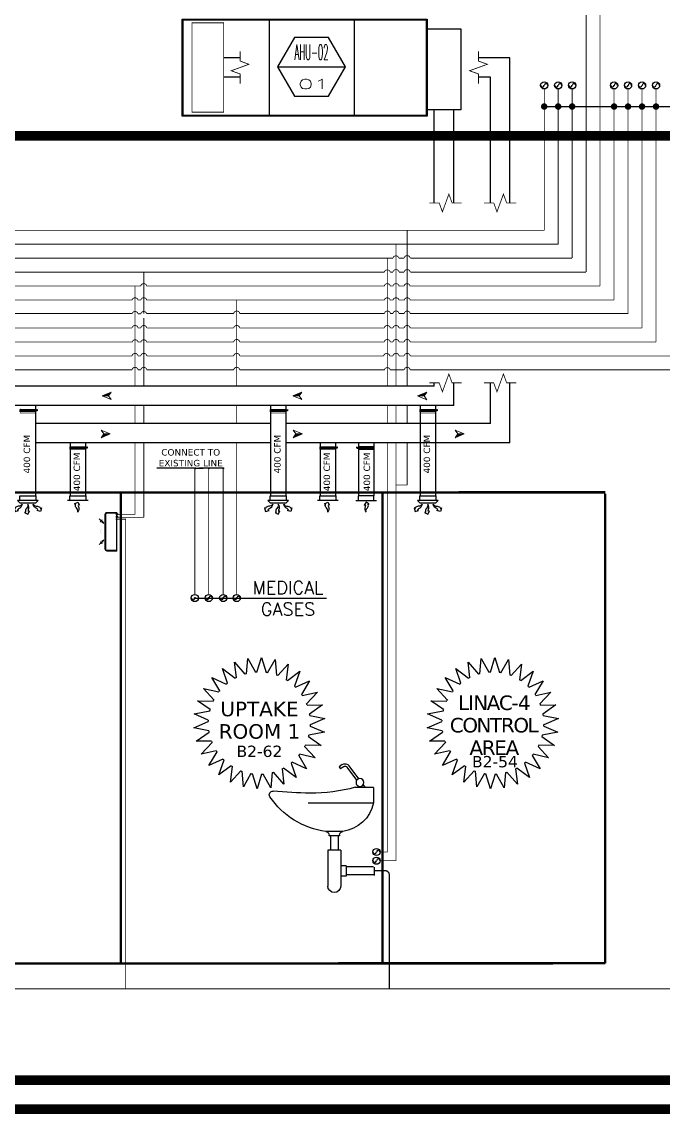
# Model space of a CAD drawing. Header units: inches. Extents: x -24112 to -17439, y -10663 to -8397.
# Drawn here: x -23311 to -22517, y -10663 to -9311 of the extents above; entities that cross this region are included whole.
import ezdxf
from ezdxf.enums import TextEntityAlignment as Align
from ezdxf.lldxf.tags import DXFTag

# ---------------------------------------------------------------- set-up
doc = ezdxf.new("R2010")
doc.units = ezdxf.units.IN
doc.header["$LTSCALE"] = 300
doc.header["$MEASUREMENT"] = 0
doc.linetypes.add('CENTER2', pattern=[1.125, 0.75, -0.125, 0.125, -0.125])
doc.linetypes.add('CONTINUÏUS', pattern=[0])
doc.layers.get('0').update_dxf_attribs({"linetype": 'CONTINUOUS'})
doc.layers.get('Defpoints').update_dxf_attribs({"color": 2, "linetype": 'CONTINUOUS'})
for name, color, linetype in [('A-TEXT', 252, 'CONTINUOUS'), ('AC-DIFFUSER', 2, 'CONTINUÏUS'), ('AC-EA-DUCT', 8, 'CONTINUOUS'), ('AC-FA-DUCT', 8, 'CONTINUOUS'), ('ch.w.ret.', 1, 'CONTINUOUS'), ('CI-PIPE', 153, 'CONTINUOUS'), ('DUCT TEXT', 3, 'CONTINUOUS'), ('E-FIX', 4, 'CONTINUOUS'), ('EAD', 30, 'CONTINUOUS'), ('FIXTURE', 1, 'CONTINUOUS'), ('M-AC-Grille', 3, 'CONTINUOUS'), ('M-HVAC-DUCT', 160, 'CONTINUOUS'), ('M-TEXT', 3, 'CONTINUOUS'), ('NUMBERING', 5, 'CONTINUOUS'), ('P-N2O', 56, 'NO2_PIPE'), ('P-OX NEW', 180, 'OXYGEN_GAS'), ('P-VAC NEW', 211, 'VACCUM_GAS'), ('REF.PIPE', 5, 'CONTINUOUS'), ('SA-DIM', 3, 'CONTINUOUS'), ('SA-LEADER', 30, 'CONTINUOUS'), ('SA-MA', 60, 'CONTINUOUS'), ('Smc_Units', 1, 'CONTINUOUS'), ('unit', 1, 'CONTINUOUS'), ('VCD', 1, 'CONTINUOUS'), ('YH-CHWR', 4, 'CONTINUÏUS'), ('YH-CHWS', 6, 'CONTINUOUS')]:
    doc.layers.add(name, color=color, linetype=linetype)
for name, color, linetype, lineweight in [('PIPE HANGER', 1, 'CONTINUOUS', 5), ('Room Text', 7, 'CONTINUOUS', 5), ('S-A-DUCT', 3, 'CONTINUOUS', 15)]:
    doc.layers.add(name, color=color, linetype=linetype, lineweight=lineweight)
doc.styles.add('2nd Floor ELEC$0$SMC_DIMMING', font='simplex.shx', dxfattribs={"width": 0.8})
doc.styles.add('ROMANS', font='romans')
doc.styles.add('Smc-1', font='simplex.shx', dxfattribs={"width": 0.8})
doc.styles.add('Verdana', font='verdana.ttf')
tags = doc.linetypes.add('CHLLID_WATER_RETURN', pattern='A,30.7,-5.08,["CHWR",Standard,S=2.54,R=0,X=-2.54,Y=-1.27],-10.46', length=46.24).pattern_tags.tags
tags[6] = DXFTag(74, 10)
tags = doc.linetypes.add('CHLLID_WATER_SUPPLY', pattern='A,30.7,-5.08,["CHWS",Standard,S=2.54,R=0,X=-2.54,Y=-1.27],-10.46', length=46.24).pattern_tags.tags
tags[6] = DXFTag(74, 10)
tags = doc.linetypes.add('CONDENSATE_DRAIN', pattern='A,0.5,-0.2,["CD",Standard,S=0.1,R=0,X=-0.1,Y=-0.05],-0.2', length=0.9).pattern_tags.tags
tags[6] = DXFTag(74, 10)
tags = doc.linetypes.add('COOL_WATER', pattern='A,0.5,-0.2,["CW",Standard,S=0.1,R=0,X=-0.1,Y=-0.05],-0.2', length=0.9).pattern_tags.tags
tags[6] = DXFTag(74, 10)
tags = doc.linetypes.add('DRAINE', pattern='A,0.5,-0.2,["D",Standard,S=0.1,R=0,X=-0.1,Y=-0.05],-0.2', length=0.9).pattern_tags.tags
tags[6] = DXFTag(74, 10)
tags = doc.linetypes.add('HOT_WATER_RETURN', pattern='A,0.5,-0.2,["HWR",Standard,S=0.1,R=0,X=-0.1,Y=-0.05],-0.2', length=0.9).pattern_tags.tags
tags[6] = DXFTag(74, 10)
tags = doc.linetypes.add('HOT_WATER_SUPPLY', pattern='A,0.5,-0.2,["HW",Standard,S=0.1,R=0,X=-0.1,Y=-0.05],-0.2', length=0.9).pattern_tags.tags
tags[6] = DXFTag(74, 10)
tags = doc.linetypes.add('MA_LINE', pattern='A,0.5,-0.2,["MA",Standard,S=0.1,R=0,X=-0.1,Y=-0.05],-0.25', length=0.95).pattern_tags.tags
tags[6] = DXFTag(74, 10)
doc.linetypes.add('NO2_PIPE', pattern='A,0.5,-0.2,["N2O",Standard,S=0.1,R=0,X=-0.1,Y=-0.05],-0.25', length=0.95)
doc.linetypes.add('OXYGEN_GAS', pattern='A,0.5,-0.2,["OX",Standard,S=0.1,R=0,X=-0.1,Y=-0.05],-0.2', length=0.9)
tags = doc.linetypes.add('REFRIGERANT_RETURN', pattern='A,0.5,-0.2,["RR",Standard,S=0.1,R=0,X=-0.1,Y=-0.05],-0.2', length=0.9).pattern_tags.tags
tags[6] = DXFTag(74, 10)
tags = doc.linetypes.add('REFRIGERANT_SUPPLY', pattern='A,0.5,-0.2,["RS",Standard,S=0.1,R=0,X=-0.1,Y=-0.05],-0.2', length=0.9).pattern_tags.tags
tags[6] = DXFTag(74, 10)
doc.linetypes.add('VACCUM_GAS', pattern='A,0.5,-0.2,["VAC",Standard,S=0.1,R=0,X=-0.1,Y=-0.05],-0.25', length=0.95)
doc.dimstyles.new('2nd Floor ELEC$0$SMC_DOT_1-8', dxfattribs={"dimscale": 4, "dimtxt": 2, "dimasz": 0.66, "dimexe": 1.8, "dimexo": 0.625, "dimgap": 0.9, "dimtad": 0, "dimtih": 1, "dimtoh": 1, "dimdec": 0, "dimzin": 0, "dimdsep": 46, "dimlunit": 3, "dimtxsty": '2nd Floor ELEC$0$SMC_DIMMING', "dimcen": 0.09, "dimclrd": 34, "dimclre": 34, "dimclrt": 123, "dimadec": 0, "dimazin": 0, "dimtfac": 1, "dimtdec": 0, "dimtofl": 0, "dimtmove": 0, "dimatfit": 3, "dimldrblk": '2nd Floor ELEC$0$SMC_DOT', "dimfxl": 1, "dimtolj": 1, "dimtzin": 0, "dimarcsym": 0})

# ---------------------------------------------------------------- blocks, each defined once
blk = doc.blocks.new('*U25')
at = {"linetype": 'Continuous'}
for points in [[(-18.75, -3.75), (-18.75, 3.75), (-45, 3.75), (-45, 37.5), (-52.5, 37.5), (-52.5, -3.75), (-18.75, -3.75)], [(482.6, 37.5), (0, 37.5), (0, -37.5), (482.6, -37.5)]]:
    blk.add_lwpolyline(points, close=True, dxfattribs=at)
at = {"linetype": 'Continuous', "const_width": 3.75}
blk.add_lwpolyline([(482.6, -75), (482.6, -75), (-18.75, -75), (0, -75), (0, 75), (-18.75, 75), (0, 75), (482.6, 75), (501.35, 75), (482.6, 75), (482.6, -75), (501.35, -75), (482.6, -75)], dxfattribs=at)
blk.add_lwpolyline([(0, -18.75), (0, 18.75), (-18.75, 18.75), (-18.75, -18.75)], close=True, dxfattribs=at)
at = {"linetype": 'Continuous'}
blk.add_lwpolyline([(482.6, 0), (0, 0)], dxfattribs=at)
blk = doc.blocks.new('sa')
at = {"color": 2, "ltscale": 10}
blk.add_lwpolyline([(402, 102), (439, 65), (439, 242), (262, 242), (299, 205, -0.193494), (225, 164, 0.295869), (0, 0, -0.253438), (222, 45, 0.276696), (384, 83)], format="xyb", close=True, dxfattribs=at)
blk = doc.blocks.new('SAG20')
at = {"layer": 'M-AC-Grille'}
for p, q in [((-325, -75), (325, -75)), ((-325, -75), (-250, -149)), ((250, -149), (-250, -149)), ((325, -75), (250, -149))]:
    blk.add_line(p, q, dxfattribs=at)
blk.add_lwpolyline([(250, -75), (250, 75), (-250, 75), (-250, -75)], dxfattribs=at)
for p, xscale, yscale, zscale, rotation in [((-172, -189), 0.6375000000000284, 0.6375000000000284, 0.6375000000000284, 196.1471408997782), ((0, -189), -0.6375000000000283, 0.6375, 0.6375, 118.8528591002218), ((172, -189), -0.6375000000000284, 0.6375000000000001, 0.6375, 163.8528591002218)]:
    blk.add_blockref('sa', p, dxfattribs=dict(at, xscale=xscale, yscale=yscale, zscale=zscale, rotation=rotation))
blk = doc.blocks.new('RAG48')
at = {"layer": 'M-AC-Grille'}
blk.add_line((-325, -75), (325, -75), dxfattribs=at)
blk.add_lwpolyline([(250, -75), (250, 75), (-250, 75), (-250, -75)], dxfattribs=at)
at = {"layer": 'M-AC-Grille', "xscale": 0.6375000000000415, "yscale": 0.6375000000000415, "zscale": 0.6375000000000415, "rotation": 61.14714089977676}
blk.add_blockref('sa', (0, -443), dxfattribs=at)
blk = doc.blocks.new('AROW')
h = blk.add_hatch()
h.set_pattern_fill('ANSI31,_O', color=8, scale=33.381621)
h.set_pattern_definition([(45, (-361.5264, -565.2318), (-2.950546, 2.950546), [])])
h.paths.add_polyline_path([(34, 0), (-34, 0), (-61, 40)])
for p, q in [((-34, 0), (-61, 40)), ((34, 0), (-61, 40)), ((-61, -40), (-34, 0)), ((-61, -40), (34, 0)), ((-34, 0), (34, 0))]:
    blk.add_line(p, q)
blk = doc.blocks.new('AHU')
at = {"layer": 'unit', "ltscale": 0.05}
for p, q in [((-61.3, 60.2), (-61.3, -60.2)), ((44, 60.2), (44, -60.2))]:
    blk.add_line(p, q, dxfattribs=at)
for points in [[(-151.5, -60.2), (151.5, -60.2), (151.5, 60.2), (-151.5, 60.2)], [(-151.5, -60.2), (151.5, -60.2), (151.5, 60.2), (-151.5, 60.2)], [(-150.4, -59.1), (150.4, -59.1), (150.4, 59.1), (-150.4, 59.1)]]:
    blk.add_lwpolyline(points, close=True, dxfattribs=at)
blk = doc.blocks.new('EQ_TAG')
at = {"color": 34}
blk.add_line((31.1, 0), (-31.1, 0), dxfattribs=at)
blk.add_lwpolyline([(31.1, 0), (15.5, 26.9), (-15.5, 26.9), (-31.1, 0), (-15.5, -26.9), (15.5, -26.9)], close=True, dxfattribs=at)
blk = doc.blocks.new('2nd Floor ELEC$0$SMC_DOT')
at = {"color": 0, "linetype": 'ByBlock', "lineweight": -2}
blk.add_line((-0.5, 0), (-1, 0), dxfattribs=at)
at = {"color": 0, "linetype": 'ByBlock', "const_width": 0.5}
blk.add_lwpolyline([(-0.25, 0, 1), (0.25, 0, 1)], format="xyb", close=True, dxfattribs=at)
blk = doc.blocks.new('WBP-SV')
at = {"layer": 'FIXTURE', "lineweight": -3}
for p, q in [((2.78, 33.66), (4.63, 36.14)), ((3.2, 33.38), (5.03, 35.84)), ((5.71, 35.95), (6.3, 35.54)), ((6, 36.36), (6.59, 35.95)), ((6.59, 35.95), (6.3, 35.54)), ((0, 32), (3.5, 32)), ((0, 32), (0, 29)), ((1.55, 32), (1.95, 32.54)), ((2.17, 32), (2.34, 32.23)), ((0, 29), (12.48, 29)), ((5.89, 23.55), (9.11, 23.57)), ((6.5, 22.86), (6.5, 22.73)), ((6.5, 22.73), (8.5, 22.73)), ((6.75, 22.73), (6.75, 20)), ((8.25, 22.73), (8.25, 20)), ((8.5, 22.73), (8.5, 22.87)), ((6.25, 20), (6.25, 13.1)), ((6.25, 20), (8.75, 20)), ((8.75, 20), (8.75, 13.1)), ((0, 16.75), (5.25, 16.75)), ((5.25, 17), (5.25, 15)), ((5.25, 17), (6.25, 17)), ((0, 15.25), (5.25, 15.25)), ((5.25, 15), (6.25, 15))]:
    blk.add_line(p, q, dxfattribs=at)
blk.add_circle((2.59, 32.93), 0.75, dxfattribs=at)
for centre, radius, start, end in [((5.43, 35.54), 1, 55.2012, 143.367), ((5.43, 35.54), 0.5, 55.2012, 143.367), ((12, 63.24), 32.37, 254.7703, 270.1893), ((7.16, 38.69), 15.25, 277.3423, 326.1557), ((8.6, 149.68), 118.87, 271.6928, 275.1072), ((19.24, 30.59), 0.7, 326.1557, 95.1072), ((6.79, 30.44), 6.94, 191.9471, 262.5341), ((5.8, 22.86), 0.7, 0, 82.5341), ((9.2, 22.87), 0.7, 97.3423, 180), ((7.5, 13.1), 1.25, 180, 0)]:
    blk.add_arc(centre, radius, start, end, dxfattribs=at)
blk = doc.blocks.new('AIRFLOW')
at = {"color": 1, "const_width": 0.1}
blk.add_lwpolyline([(2.5, 2.5), (0, 2.5), (0, -2.5), (2.5, -2.5), (2.5, -3.75), (5, 0), (2.5, 3.75)], close=True, dxfattribs=at)
blk = doc.blocks.new('A$C527C2674')
h = blk.add_hatch(color=100)
edge = h.paths.add_edge_path()
edge.add_arc((-20.7, 4.2), 7.48, 52.227, 75.9678)
edge.add_line((-18.9, 11.5), (-17.5, 12.9))
edge.add_arc((-10.2, 14.7), 7.48, 194.0322, 217.773)
h = blk.add_hatch(color=100)
edge = h.paths.add_edge_path()
edge.add_arc((-20.7, -4.2), 7.48, 284.0322, 307.773)
edge.add_arc((-10.2, -14.7), 7.48, 142.227, 165.9678)
edge.add_line((-17.5, -12.9), (-18.9, -11.5))
at = {"color": 100, "linetype": 'Continuous', "lineweight": 15}
for p, q in [((-17.5, 12.9), (-18.9, 11.5)), ((-17.5, -12.9), (-18.9, -11.5))]:
    blk.add_line(p, q, dxfattribs=at)
at = {"color": 1, "linetype": 'Continuous', "lineweight": 15}
for points in [[(-18.2, 12.2), (-18.9, 12.9, 0.209972), (-20.6, 12.3, -0.048271), (-19.5, 13.5, 0.048271), (-18.3, 14.6, -0.209972), (-20, 14), (-21.8, 15.8)], [(-18.2, -12.2), (-18.9, -12.9, -0.209972), (-20.6, -12.3, 0.048271), (-19.5, -13.5, -0.048271), (-18.3, -14.6, 0.209972), (-20, -14), (-21.8, -15.8)]]:
    blk.add_lwpolyline(points, format="xyb", dxfattribs=at)
at = {"color": 100, "linetype": 'Continuous', "lineweight": 15}
for points in [[(-18.9, 11.5, -0.103961), (-16.1, 10.1, -0.103961), (-17.5, 12.9, -0.103961)], [(-18.9, -11.5, 0.103961), (-16.1, -10.1, 0.103961), (-17.5, -12.9, 0.103961)]]:
    blk.add_lwpolyline(points, format="xyb", dxfattribs=at)
at = {"layer": 'AC-FA-DUCT', "color": 1}
for p, q in [((-14.4, 21.6), (-14.4, -21.6)), ((0, 24), (-12.1, 24)), ((0, 24), (0, -24)), ((-12.1, -24), (-6.1, -24)), ((-6.1, -24), (0, -24))]:
    blk.add_line(p, q, dxfattribs=at)
at = {"layer": 'AC-FA-DUCT', "color": 7}
blk.add_lwpolyline([(-13.7, 21.6), (-13.7, -21.6, 0.414214), (-12.1, -23.3), (-0.7, -23.3), (-0.7, 23.3), (-12.1, 23.3, 0.414214)], format="xyb", close=True, dxfattribs=at)
at = {"layer": 'AC-FA-DUCT', "color": 2}
for points in [[(-0.7, -15.2), (-0.7, -15.8), (0.2, -15.8), (0.2, -15.2)], [(-0.7, -17.5), (-0.7, -19.2), (0.5, -19.2), (0.5, -17.5)], [(-0.7, -20.8), (-0.7, -22.5), (0.5, -22.5), (0.5, -20.8)]]:
    blk.add_lwpolyline(points, close=True, dxfattribs=at)
at = {"layer": 'AC-FA-DUCT', "color": 1}
for centre, start, end in [((-12.1, 21.6), 90, 180), ((-12.1, -21.6), 180, 270)]:
    blk.add_arc(centre, 2.36, start, end, dxfattribs=at)
at = {"layer": 'AC-EA-DUCT', "color": 1, "xscale": 0.8388157894736888, "yscale": 0.8388157894736888, "zscale": 0.8388157894736888, "rotation": 180}
blk.add_blockref('AIRFLOW', (-16.8, 0), dxfattribs=at)
blk = doc.blocks.new('*U45')
at = {"lineweight": -3}
for p, q in [((-5.7, -8.8), (0, 9.4)), ((0, 9.4), (5.7, -9.4))]:
    blk.add_line(p, q, dxfattribs=at)
blk = doc.blocks.new('*U46')
at = {"layer": 'AC-DIFFUSER', "color": 0, "linetype": 'ByBlock', "lineweight": -2, "transparency": 16777216}
for p, rotation in [((-104754.6, -46180.6), 24.00000000000002), ((-104740.1, -46176.5), 11.99999999999999), ((-104710.2, -46177.7), 348.0000000000001), ((-104696.1, -46182.9), 336.0000000000001), ((-104779.5, -46197.2), 48.00000000000002), ((-104767.9, -46187.6), 36.00000000000003), ((-104683.3, -46190.9), 324.0000000000001), ((-104788.8, -46209.1), 60.00000000000001), ((-104672.6, -46201.4), 312.0000000000001), ((-104795.4, -46222.6), 72.00000000000003), ((-104664.2, -46213.9), 300.0000000000001), ((-104658.6, -46227.9), 288.0000000000001), ((-104799.1, -46237.1), 84.00000000000003), ((-104656, -46242.7), 276.0000000000001), ((-104799.7, -46252.2), 96), ((-104656.6, -46257.7), 264), ((-104797.2, -46267), 108), ((-104660.3, -46272.3), 252.0000000000001), ((-104791.6, -46281), 120), ((-104783.2, -46293.5), 132), ((-104667, -46285.8), 240), ((-104772.4, -46304), 144.0000000000001), ((-104687.9, -46307.3), 216), ((-104676.3, -46297.7), 228), ((-104759.7, -46312), 156.0000000000001), ((-104745.6, -46317.2), 168.0000000000001), ((-104730.7, -46319.4), 180), ((-104715.7, -46318.4), 192), ((-104701.2, -46314.3), 204)]:
    blk.add_blockref('*U45', p, dxfattribs=dict(at, rotation=rotation))
blk.add_blockref('*U45', (-104725.1, -46175.5), dxfattribs=at)
blk = doc.blocks.new('*U47')
at = {"lineweight": -3}
blk.add_arc((3.8, -63), 63.2, 92.6468, 94.2583, dxfattribs=at)
blk = doc.blocks.new('*U48')
at = {"layer": 'AC-DIFFUSER', "color": 0, "linetype": 'ByBlock', "lineweight": -2, "transparency": 16777216}
blk.add_blockref('*U47', (-104485.4, -46200.5), dxfattribs=at)
for p, rotation in [((-104472.2, -46201.1), 348.0000000000001), ((-104521.7, -46214.8), 36.00000000000004), ((-104510.7, -46207.5), 24.00000000000002), ((-104498.4, -46202.7), 12.00000000000005), ((-104459.5, -46204.4), 336.0000000000001), ((-104447.6, -46210.3), 324.0000000000001), ((-104531, -46224.2), 48.00000000000004), ((-104437.3, -46218.5), 312), ((-104428.9, -46228.7), 300.0000000000001), ((-104538.1, -46235.3), 60.00000000000001), ((-104422.8, -46240.4), 288.0000000000001), ((-104542.7, -46247.7), 72.00000000000003), ((-104419.3, -46253.2), 276.0000000000001), ((-104544.7, -46260.7), 84.00000000000004), ((-104418.5, -46266.3), 264), ((-104543.9, -46273.9), 96.00000000000004), ((-104420.5, -46279.4), 252), ((-104540.4, -46286.6), 108), ((-104425.1, -46291.8), 240), ((-104534.3, -46298.3), 120), ((-104525.9, -46308.5), 132), ((-104432.2, -46302.9), 228), ((-104515.6, -46316.8), 144.0000000000001), ((-104503.8, -46322.7), 156.0000000000001), ((-104452.5, -46319.6), 204), ((-104441.5, -46312.3), 216), ((-104491, -46326), 168.0000000000001), ((-104477.8, -46326.6), 180), ((-104464.8, -46324.4), 192)]:
    blk.add_blockref('*U47', p, dxfattribs=dict(at, rotation=rotation))
blk = doc.blocks.new('*U52')
at = {"lineweight": -3}
for p, q in [((-5.7, -8.8), (0, 9.4)), ((0, 9.4), (5.7, -9.4))]:
    blk.add_line(p, q, dxfattribs=at)
blk = doc.blocks.new('*U49')
at = {"layer": 'AC-DIFFUSER', "color": 0, "linetype": 'ByBlock', "lineweight": -2, "transparency": 16777216}
for p, rotation in [((-104754.6, -46180.6), 24.00000000000002), ((-104740.1, -46176.5), 11.99999999999999), ((-104710.2, -46177.7), 348.0000000000001), ((-104696.1, -46182.9), 336.0000000000001), ((-104779.5, -46197.2), 48.00000000000002), ((-104767.9, -46187.6), 36.00000000000003), ((-104683.3, -46190.9), 324.0000000000001), ((-104788.8, -46209.1), 60.00000000000001), ((-104672.6, -46201.4), 312.0000000000001), ((-104795.4, -46222.6), 72.00000000000003), ((-104664.2, -46213.9), 300.0000000000001), ((-104658.6, -46227.9), 288.0000000000001), ((-104799.1, -46237.1), 84.00000000000003), ((-104656, -46242.7), 276.0000000000001), ((-104799.7, -46252.2), 96), ((-104656.6, -46257.7), 264), ((-104797.2, -46267), 108), ((-104660.3, -46272.3), 252.0000000000001), ((-104791.6, -46281), 120), ((-104783.2, -46293.5), 132), ((-104667, -46285.8), 240), ((-104772.4, -46304), 144.0000000000001), ((-104687.9, -46307.3), 216), ((-104676.3, -46297.7), 228), ((-104759.7, -46312), 156.0000000000001), ((-104745.6, -46317.2), 168.0000000000001), ((-104730.7, -46319.4), 180), ((-104715.7, -46318.4), 192), ((-104701.2, -46314.3), 204)]:
    blk.add_blockref('*U52', p, dxfattribs=dict(at, rotation=rotation))
blk.add_blockref('*U52', (-104725.1, -46175.5), dxfattribs=at)
blk = doc.blocks.new('*U50')
at = {"lineweight": -3}
blk.add_arc((3.8, -63), 63.2, 92.6468, 94.2583, dxfattribs=at)
blk = doc.blocks.new('*U51')
at = {"layer": 'AC-DIFFUSER', "color": 0, "linetype": 'ByBlock', "lineweight": -2, "transparency": 16777216}
blk.add_blockref('*U50', (-104485.4, -46200.5), dxfattribs=at)
for p, rotation in [((-104472.2, -46201.1), 348.0000000000001), ((-104521.7, -46214.8), 36.00000000000004), ((-104510.7, -46207.5), 24.00000000000002), ((-104498.4, -46202.7), 12.00000000000005), ((-104459.5, -46204.4), 336.0000000000001), ((-104447.6, -46210.3), 324.0000000000001), ((-104531, -46224.2), 48.00000000000004), ((-104437.3, -46218.5), 312), ((-104428.9, -46228.7), 300.0000000000001), ((-104538.1, -46235.3), 60.00000000000001), ((-104422.8, -46240.4), 288.0000000000001), ((-104542.7, -46247.7), 72.00000000000003), ((-104419.3, -46253.2), 276.0000000000001), ((-104544.7, -46260.7), 84.00000000000004), ((-104418.5, -46266.3), 264), ((-104543.9, -46273.9), 96.00000000000004), ((-104420.5, -46279.4), 252), ((-104540.4, -46286.6), 108), ((-104425.1, -46291.8), 240), ((-104534.3, -46298.3), 120), ((-104525.9, -46308.5), 132), ((-104432.2, -46302.9), 228), ((-104515.6, -46316.8), 144.0000000000001), ((-104503.8, -46322.7), 156.0000000000001), ((-104452.5, -46319.6), 204), ((-104441.5, -46312.3), 216), ((-104491, -46326), 168.0000000000001), ((-104477.8, -46326.6), 180), ((-104464.8, -46324.4), 192)]:
    blk.add_blockref('*U50', p, dxfattribs=dict(at, rotation=rotation))

msp = doc.modelspace()

# ---------------------------------------------------------------- linework, layer by layer
at = {"color": 36, "lineweight": -3}
msp.add_lwpolyline([(-23096.7, -9863.6), (-23143.7, -9863.6)], dxfattribs=at)
at = {"layer": 'A-TEXT', "const_width": 3}
for points in [[(-22589, -9893.5), (-24006.4, -9894.1)], [(-23188.3, -9895.3), (-23188.3, -10478.1)], [(-23188.3, -10478.1), (-23188.3, -9895.3)], [(-22864.6, -9895.3), (-22864.6, -10476.4)], [(-22864.6, -10476.4), (-22864.6, -9895.3)], [(-22864.6, -9895.3), (-22864.6, -10476.4)], [(-22864.6, -10476.4), (-22864.6, -9895.3)], [(-22589, -10476.2), (-22589, -9895.3)], [(-22589, -10476.3), (-24006.4, -10476.9)]]:
    msp.add_lwpolyline(points, dxfattribs=at)
at = {"layer": 'ch.w.ret.', "linetype": 'HOT_WATER_SUPPLY', "lineweight": -3, "ltscale": 0.2}
msp.add_line((-22874.4, -10367.5), (-22874.4, -10357.2), dxfattribs=at)
at = {"layer": 'ch.w.ret.', "linetype": 'HOT_WATER_SUPPLY', "lineweight": -3, "ltscale": 0.25, "const_width": 1}
for points in [[(-22647.1, -9586.5), (-22647.1, -9394.4)], [(-23904.8, -9586.5), (-22647.1, -9586.5)], [(-22847.8, -9762.2), (-22847.8, -9586.5)], [(-22847.8, -9786.2), (-22847.8, -9791.2), (-22847.8, -9791.2), (-22847.8, -9808.3)], [(-22861.4, -10349.4), (-22847.8, -10349.4), (-22847.8, -9832.3)], [(-22867.5, -10349.4), (-22861.4, -10349.4)]]:
    msp.add_lwpolyline(points, dxfattribs=at)
at = {"layer": 'ch.w.ret.', "linetype": 'HOT_WATER_SUPPLY', "lineweight": -3, "ltscale": 0.25}
msp.add_circle((-22647.1, -9389.9), 4.46, dxfattribs=at)
at = {"layer": 'ch.w.ret.', "linetype": 'HOT_WATER_SUPPLY', "lineweight": -3, "ltscale": 0.2}
msp.add_circle((-22871.9, -10349.4), 4.46, dxfattribs=at)
at = {"layer": 'ch.w.ret.', "linetype": 'HOT_WATER_SUPPLY', "lineweight": -3, "ltscale": 0.25}
for centre, start, end in [((-22649.4, -9389.9), 180, 0), ((-22644.9, -9389.9), 0, 180)]:
    msp.add_arc(centre, 2.23, start, end, dxfattribs=at)
at = {"layer": 'ch.w.ret.', "linetype": 'HOT_WATER_SUPPLY', "lineweight": -3, "ltscale": 0.2}
for centre, start, end in [((-22874.2, -10349.4), 180, 0), ((-22869.7, -10349.4), 0, 180)]:
    msp.add_arc(centre, 2.23, start, end, dxfattribs=at)
at = {"layer": 'CI-PIPE', "linetype": 'CENTER2'}
msp.add_lwpolyline([(-22856, -10507.9), (-22856, -10366.8, 0.4138), (-22860.8, -10362), (-22874.4, -10362)], format="xyb", dxfattribs=at)
at = {"layer": 'Defpoints', "lineweight": -3, "const_width": 12}
msp.add_lwpolyline([(-20090.2, -8402.5), (-24106.1, -8402.5), (-24106.1, -10657), (-20090.2, -10657)], close=True, dxfattribs=at)
at = {"layer": 'DUCT TEXT', "color": 253, "lineweight": -3, "const_width": 12}
for points in [[(-24106.1, -9452.3), (-20121.2, -9452.3)], [(-24106.1, -10620.8), (-20121.2, -10620.8)]]:
    msp.add_lwpolyline(points, dxfattribs=at)
at = {"layer": 'EAD', "lineweight": -3}
for p, q in [((-23040.7, -9355.8), (-23061, -9355.8)), ((-22706.9, -9355.8), (-22745.8, -9355.8)), ((-22706.9, -9535.4), (-22706.9, -9355.8)), ((-23040.7, -9379.8), (-23061, -9379.8)), ((-22730.9, -9379.8), (-22745.8, -9379.8)), ((-22730.9, -9535.4), (-22730.9, -9379.8)), ((-22730.9, -9808.3), (-22730.9, -9758.1)), ((-22706.9, -9808.3), (-22706.9, -9758.1)), ((-22706.9, -9786.1), (-22706.9, -9762.1)), ((-23003, -9808.3), (-23293.9, -9808.3)), ((-22730.9, -9808.3), (-22984, -9808.3)), ((-23003, -9832.3), (-23293.9, -9832.3)), ((-22706.9, -9832.3), (-22984, -9832.3))]:
    msp.add_line(p, q, dxfattribs=at)
at = {"layer": 'EAD'}
for p, q in [((-23251.1, -9832.3), (-23251.1, -9897.7)), ((-23232.1, -9832.3), (-23232.1, -9897.7)), ((-22941.8, -9832.3), (-22941.8, -9897.7)), ((-22922.8, -9832.3), (-22922.8, -9897.7)), ((-22894.4, -9832.3), (-22894.4, -9897.7)), ((-22875.4, -9832.3), (-22875.4, -9897.7))]:
    msp.add_line(p, q, dxfattribs=at)
at = {"layer": 'NUMBERING', "lineweight": -3}
for p, q in [((-22800.4, -9535.4), (-22800.4, -9420.2)), ((-22776.4, -9535.4), (-22776.4, -9420.2)), ((-22800.4, -9762.2), (-22800.4, -9758.1)), ((-22776.4, -9786.2), (-22776.4, -9758.1)), ((-22800.4, -9762.2), (-23712.3, -9762.1)), ((-22776.4, -9786.2), (-23712.3, -9786.1))]:
    msp.add_line(p, q, dxfattribs=at)
at = {"layer": 'NUMBERING'}
for p, q in [((-23293.9, -9786.1), (-23293.9, -9897.7)), ((-23003, -9786.1), (-23003, -9897.7)), ((-22984, -9786.1), (-22984, -9897.7)), ((-22818, -9786.1), (-22818, -9897.7)), ((-22799, -9786.1), (-22799, -9897.7))]:
    msp.add_line(p, q, dxfattribs=at)
at = {"layer": 'NUMBERING', "lineweight": -3}
msp.add_lwpolyline([(-22809.5, -9319.8), (-22767.4, -9319.8), (-22767.4, -9420.2), (-22809.5, -9420.2)], close=True, dxfattribs=at)
at = {"layer": 'P-N2O', "ltscale": 0.25, "const_width": 1}
for points in [[(-22578, -9655.6), (-22578, -9394.4)], [(-23835.6, -9655.6), (-23174.5, -9655.6)], [(-23163.6, -9655.6), (-23167, -9655.6)], [(-23167, -9655.6), (-23163.6, -9655.6)], [(-23156.1, -9655.9), (-23156.2, -9655.6)], [(-23156.2, -9655.6), (-22862.4, -9655.6)], [(-23044.9, -9762.2), (-23044.9, -9655.6)], [(-22854.9, -9655.6), (-22851.5, -9655.6)], [(-22854.9, -9655.6), (-22851.5, -9655.6)], [(-22852, -9655.6), (-22851.5, -9655.6)], [(-22844.1, -9655.6), (-22837.7, -9655.6)], [(-22844.1, -9655.6), (-22837.7, -9655.6)], [(-22841.1, -9655.6), (-22837.7, -9655.6)], [(-22830.2, -9655.6), (-22578, -9655.6)], [(-23044.9, -9786.2), (-23044.9, -9808.3)], [(-23044.9, -10019.8), (-23044.9, -9832.3)]]:
    msp.add_lwpolyline(points, dxfattribs=at)
for points in [[(-23166.9, -9655.9, 0.829654), (-23174.5, -9655.9, -0.634881)], [(-23156.1, -9655.9, 0.829654), (-23163.7, -9655.9, -0.634881)], [(-22862.4, -9655.9, -0.829654), (-22854.9, -9655.9, 0.634881)], [(-22851.6, -9655.9, -0.829654), (-22844, -9655.9, 0.634881)], [(-22837.8, -9655.9, -0.829654), (-22830.2, -9655.9, 0.634881)]]:
    msp.add_lwpolyline(points, format="xyb", dxfattribs=at)
at = {"layer": 'P-N2O', "ltscale": 0.25}
for centre in [(-22578, -9389.9), (-23044.9, -10024.3)]:
    msp.add_circle(centre, 4.46, dxfattribs=at)
for centre, start, end in [((-22580.2, -9389.9), 180, 0), ((-22575.8, -9389.9), 0, 180), ((-23047.1, -10024.3), 180, 0), ((-23042.7, -10024.3), 0, 180)]:
    msp.add_arc(centre, 2.23, start, end, dxfattribs=at)
at = {"layer": 'P-OX NEW', "ltscale": 0.25, "const_width": 1}
for points in [[(-22526.1, -9707.5), (-22526.1, -9394.4)], [(-23787.7, -9707.5), (-23174.5, -9707.5)], [(-23166.9, -9707.5), (-23163.7, -9707.5)], [(-23156.1, -9707.5), (-23048.7, -9707.5)], [(-23041.1, -9707.5), (-22862.4, -9707.5)], [(-22854.9, -9707.5), (-22851.6, -9707.5)], [(-22844, -9707.5), (-22837.8, -9707.5)], [(-22830.2, -9707.5), (-22526.1, -9707.5)], [(-23096.7, -10019.8), (-23096.7, -9863.6)]]:
    msp.add_lwpolyline(points, dxfattribs=at)
for points in [[(-23166.8, -9707.9, 0.829654), (-23174.4, -9707.9, -0.634881)], [(-23156, -9707.9, 0.829654), (-23163.6, -9707.9, -0.634881)], [(-23048.7, -9707.5, -0.829654), (-23041.1, -9707.5, 0.634881)], [(-22862.4, -9707.5, -0.829654), (-22854.9, -9707.5, 0.634881)], [(-22851.6, -9707.5, -0.829654), (-22844, -9707.5, 0.634881)], [(-22837.8, -9707.5, -0.829654), (-22830.2, -9707.5, 0.634881)]]:
    msp.add_lwpolyline(points, format="xyb", dxfattribs=at)
at = {"layer": 'P-OX NEW', "ltscale": 0.25}
for centre in [(-22526.1, -9389.9), (-23096.7, -10024.3)]:
    msp.add_circle(centre, 4.46, dxfattribs=at)
for centre, start, end in [((-22528.4, -9389.9), 180, 0), ((-22523.9, -9389.9), 0, 180), ((-23099, -10024.3), 180, 0)]:
    msp.add_arc(centre, 2.23, start, end, dxfattribs=at)
at = {"layer": 'P-VAC NEW', "ltscale": 0.25, "const_width": 1}
for points in [[(-22561.3, -9672.3), (-22560.7, -9672.3), (-22560.7, -9394.4)], [(-23818, -9672.3), (-23818, -9672.3), (-23818, -9672.3), (-23174.4, -9672.3)], [(-23163.6, -9672.6), (-23167, -9672.6)], [(-23156.3, -9672.3), (-23048.7, -9672.3)], [(-23041.1, -9672.3), (-22862.2, -9672.3)], [(-22854.7, -9672.3), (-22851.6, -9672.3)], [(-22854.7, -9672.3), (-22851.6, -9672.3)], [(-22844, -9672.3), (-22837.6, -9672.3)], [(-22830.4, -9672.3), (-22560.7, -9672.3)], [(-23061.6, -10019.8), (-23061.6, -9863.6)]]:
    msp.add_lwpolyline(points, dxfattribs=at)
for points in [[(-23166.9, -9672.9, 0.829654), (-23174.5, -9672.9, -0.634881)], [(-23156.1, -9672.9, 0.829654), (-23163.7, -9672.9, -0.634881)], [(-23048.7, -9672.3, -0.829654), (-23041.1, -9672.3, 0.634881)], [(-22862.2, -9672.3, -0.829654), (-22854.7, -9672.3, 0.634881)], [(-22851.6, -9672.3, -0.829654), (-22844, -9672.3, 0.634881)], [(-22837.8, -9672.3, -0.829654), (-22830.2, -9672.3, 0.634881)]]:
    msp.add_lwpolyline(points, format="xyb", dxfattribs=at)
at = {"layer": 'P-VAC NEW', "ltscale": 0.25}
for centre in [(-22560.7, -9389.9), (-23061.6, -10024.3)]:
    msp.add_circle(centre, 4.46, dxfattribs=at)
for centre, start, end in [((-22562.9, -9389.9), 180, 0), ((-22558.5, -9389.9), 0, 180), ((-23063.8, -10024.3), 180, 0), ((-23059.3, -10024.3), 0, 180)]:
    msp.add_arc(centre, 2.23, start, end, dxfattribs=at)
at = {"layer": 'REF.PIPE', "linetype": 'REFRIGERANT_RETURN', "ltscale": 0.25, "const_width": 1}
for points in [[(-22595.3, -8703), (-22595.3, -8703), (-22595.3, -9638.3)], [(-23852.9, -9638.3), (-23163.7, -9638.3)], [(-23170.7, -9762.2), (-23170.7, -9638.3)], [(-23160.1, -9638.3), (-23159.9, -9638.3)], [(-23156.1, -9638.3), (-23156.1, -9638.4)], [(-23156.1, -9638.3), (-22862.4, -9638.3)], [(-22851.6, -9638.3), (-22854.9, -9638.3)], [(-22851.6, -9638.3), (-22854.9, -9638.3)], [(-22854.9, -9638.3), (-22851.6, -9638.3)], [(-22837.9, -9638.3), (-22844, -9638.3)], [(-22844, -9638.3), (-22837.9, -9638.3)], [(-22830.4, -9638.3), (-22595.3, -9638.3)], [(-23170.7, -9808.3), (-23170.7, -9786.2)], [(-23193.1, -9920.7), (-23170.7, -9920.7), (-23170.7, -9832.3)]]:
    msp.add_lwpolyline(points, dxfattribs=at)
at = {"layer": 'REF.PIPE', "linetype": 'REFRIGERANT_SUPPLY', "ltscale": 0.25, "const_width": 1}
for points in [[(-22612.6, -8720.3), (-22612.6, -9621)], [(-23870.2, -9621), (-22862.3, -9621)], [(-23159.9, -9672.6), (-23159.9, -9621)], [(-22851.6, -9621), (-22854.9, -9621)], [(-22854.9, -9621), (-22851.6, -9621)], [(-22837.8, -9621), (-22844, -9621)], [(-22844, -9621), (-22837.8, -9621)], [(-22830.2, -9621), (-22612.6, -9621)], [(-23159.8, -9677.9), (-23159.8, -9762.2)], [(-23159.8, -9808.3), (-23159.8, -9786.2)], [(-23159.8, -9832.3), (-23159.8, -9924.5)], [(-23159.8, -9924.5), (-23159.8, -9924.5), (-23193, -9924.5)]]:
    msp.add_lwpolyline(points, dxfattribs=at)
for points in [[(-22862.4, -9621.4, -0.829654), (-22854.8, -9621.4, 0.634881)], [(-22851.6, -9621, -0.829654), (-22844, -9621, 0.634881)], [(-22837.8, -9621, -0.829654), (-22830.2, -9621, 0.634881)]]:
    msp.add_lwpolyline(points, format="xyb", dxfattribs=at)
at = {"layer": 'REF.PIPE', "linetype": 'REFRIGERANT_RETURN', "ltscale": 0.25, "const_width": 1}
for points in [[(-23156.1, -9638.4, 0.829654), (-23163.7, -9638.4, -0.634881)], [(-22862.4, -9638.4, -0.829654), (-22854.8, -9638.4, 0.634881)], [(-22851.6, -9638.4, -0.829654), (-22844, -9638.4, 0.634881)], [(-22837.9, -9638.4, -0.829654), (-22830.4, -9638.4, 0.634881)]]:
    msp.add_lwpolyline(points, format="xyb", dxfattribs=at)
at = {"layer": 'SA-LEADER', "lineweight": -3}
msp.add_line((-22706.9, -9832.3), (-22706.9, -9808.3), dxfattribs=at)
at = {"layer": 'SA-LEADER', "lineweight": -3, "const_width": 1}
msp.add_lwpolyline([(-23061, -9312.6), (-23100.2, -9312.6), (-23100.2, -9423.1), (-23061, -9423.1)], close=True, dxfattribs=at)
at = {"layer": 'SA-LEADER', "color": 2, "linetype": 'Continuous', "lineweight": -3, "const_width": 1}
for points in [[(-23040.7, -9387.8), (-23040.7, -9375.8), (-23051.7, -9371.8), (-23029.8, -9363.8), (-23040.7, -9359.8), (-23040.7, -9347.8)], [(-22745.8, -9387.8), (-22745.8, -9375.8), (-22756.8, -9371.8), (-22734.8, -9363.8), (-22745.8, -9359.8), (-22745.8, -9347.8)], [(-22806.4, -9535.4), (-22794.4, -9535.4), (-22790.4, -9546.4), (-22782.4, -9524.5), (-22778.4, -9535.4), (-22766.4, -9535.4)], [(-22738.9, -9535.4), (-22726.9, -9535.4), (-22722.9, -9546.4), (-22714.9, -9524.5), (-22710.9, -9535.4), (-22698.9, -9535.4)], [(-22806.4, -9758.1), (-22794.4, -9758.1), (-22790.4, -9769.1), (-22782.4, -9747.1), (-22778.4, -9758.1), (-22766.4, -9758.1)], [(-22738.9, -9758.1), (-22726.9, -9758.1), (-22722.9, -9769.1), (-22714.9, -9747.1), (-22710.9, -9758.1), (-22698.9, -9758.1)]]:
    msp.add_lwpolyline(points, dxfattribs=at)
at = {"layer": 'SA-LEADER', "color": 11, "linetype": 'HOT_WATER_RETURN', "lineweight": -3, "ltscale": 0.25, "true_color": 0xf27172, "const_width": 1}
for points in [[(-22664.4, -9569.2), (-22664.4, -9394.4)], [(-23922, -9569.2), (-22664.4, -9569.2)], [(-22834, -9762.2), (-22834, -9569.2)], [(-22834, -9786.2), (-22834, -9808.3)], [(-22834, -9832.3), (-22834, -9884.4)], [(-22847.8, -9884.4), (-22834, -9884.4)]]:
    msp.add_lwpolyline(points, dxfattribs=at)
at = {"layer": 'SA-LEADER', "linetype": 'CONDENSATE_DRAIN', "lineweight": -3, "ltscale": 0.25, "const_width": 1}
msp.add_lwpolyline([(-23192.9, -9926.8), (-23192.9, -9926.8), (-23182.3, -9926.8), (-23182.3, -10507.9)], dxfattribs=at)
at = {"layer": 'SA-LEADER', "color": 105, "linetype": 'DRAINE', "lineweight": -3, "ltscale": 0.25, "const_width": 1}
msp.add_lwpolyline([(-20615.2, -10507.9), (-24084.5, -10507.9)], dxfattribs=at)
at = {"layer": 'SA-LEADER', "color": 11, "linetype": 'HOT_WATER_RETURN', "lineweight": -3, "ltscale": 0.25, "true_color": 0xf27172}
msp.add_circle((-22664.4, -9389.9), 4.46, dxfattribs=at)
for centre, start, end in [((-22666.7, -9389.9), 180, 0), ((-22662.2, -9389.9), 0, 180)]:
    msp.add_arc(centre, 2.23, start, end, dxfattribs=at)
at = {"layer": 'SA-MA', "linetype": 'MA_LINE', "ltscale": 0.25, "const_width": 1}
for points in [[(-22543.4, -9394.4), (-22543.4, -9690.2)], [(-23805, -10125.6), (-23805, -9690.2), (-23174.5, -9690.2)], [(-23163.7, -9690.2), (-23166.9, -9690.2)], [(-23048.7, -9690.2), (-23156.1, -9690.2)], [(-22862.4, -9690.2), (-23041.1, -9690.2)], [(-22854.8, -9690.2), (-22851.6, -9690.2)], [(-22851.6, -9690.2), (-22854.8, -9690.2)], [(-22844, -9690.2), (-22837.8, -9690.2)], [(-22837.8, -9690.2), (-22844, -9690.2)], [(-22543.4, -9690.2), (-22830.2, -9690.2)], [(-23079.5, -10019.8), (-23079.5, -9863.8)]]:
    msp.add_lwpolyline(points, dxfattribs=at)
for points in [[(-23166.9, -9690.2, 0.829654), (-23174.5, -9690.2, -0.634881)], [(-23156.1, -9690.2, 0.829654), (-23163.7, -9690.2, -0.634881)], [(-23048.7, -9690.2, -0.829654), (-23041.1, -9690.2, 0.634881)], [(-22862.4, -9690.2, -0.829654), (-22854.8, -9690.2, 0.634881)], [(-22851.6, -9690.2, -0.829654), (-22844, -9690.2, 0.634881)], [(-22837.8, -9690.2, -0.829654), (-22830.2, -9690.2, 0.634881)]]:
    msp.add_lwpolyline(points, format="xyb", dxfattribs=at)
at = {"layer": 'SA-MA', "linetype": 'MA_LINE', "ltscale": 0.25}
for centre in [(-22543.4, -9389.9), (-23079.5, -10024.3)]:
    msp.add_circle(centre, 4.46, dxfattribs=at)
for centre, start, end in [((-22545.7, -9389.9), 180, 0), ((-22541.2, -9389.9), 0, 180), ((-23081.7, -10024.3), 180, 0), ((-23077.2, -10024.3), 0, 180)]:
    msp.add_arc(centre, 2.23, start, end, dxfattribs=at)
at = {"layer": 'YH-CHWR', "linetype": 'COOL_WATER', "ltscale": 0.25, "const_width": 1}
for points in [[(-22629.9, -9603.7), (-22629.9, -9394.4)], [(-22851.6, -9603.7), (-23887.5, -9603.7)], [(-22858.6, -9762.2), (-22858.6, -9603.7)], [(-22837.8, -9603.7), (-22844.2, -9603.7)], [(-22629.9, -9603.7), (-22830.2, -9603.7)], [(-22858.6, -9808.3), (-22858.6, -9786.2)], [(-22858.6, -9832.3), (-22858.6, -10338.6), (-22861.4, -10338.6)], [(-22867.5, -10338.6), (-22861.4, -10338.6)]]:
    msp.add_lwpolyline(points, dxfattribs=at)
for points in [[(-22851.7, -9604, -0.829654), (-22844.1, -9604, 0.634881)], [(-22837.8, -9603.7, -0.829654), (-22830.2, -9603.7, 0.634881)]]:
    msp.add_lwpolyline(points, format="xyb", dxfattribs=at)
at = {"layer": 'YH-CHWR', "linetype": 'CHLLID_WATER_RETURN', "ltscale": 0.009, "const_width": 1}
for points in [[(-23770.5, -9942), (-23770.5, -9724.7), (-23174.5, -9724.7)], [(-23163.7, -9724.7), (-23166.9, -9724.7)], [(-23048.7, -9724.7), (-23156.1, -9724.7)], [(-22863.1, -9724.7), (-23041.1, -9724.7)], [(-22855.6, -9724.7), (-22851.6, -9724.7)], [(-22851.6, -9724.7), (-22855.6, -9724.7)], [(-22844, -9724.7), (-22837.8, -9724.7)], [(-22837.8, -9724.7), (-22844, -9724.7)], [(-22508.9, -9724.7), (-22830.2, -9724.7)]]:
    msp.add_lwpolyline(points, dxfattribs=at)
for points in [[(-23166.9, -9724.7, 0.829654), (-23174.5, -9724.7, -0.634881)], [(-23156.1, -9724.7, 0.829654), (-23163.7, -9724.7, -0.634881)], [(-23048.7, -9724.7, -0.829654), (-23041.1, -9724.7, 0.634881)], [(-22863.1, -9724.7, -0.829654), (-22855.6, -9724.7, 0.634881)], [(-22851.6, -9724.7, -0.829654), (-22844, -9724.7, 0.634881)], [(-22837.8, -9724.7, -0.829654), (-22830.2, -9724.7, 0.634881)]]:
    msp.add_lwpolyline(points, format="xyb", dxfattribs=at)
at = {"layer": 'YH-CHWR', "linetype": 'COOL_WATER', "ltscale": 0.25}
msp.add_circle((-22629.9, -9389.9), 4.46, dxfattribs=at)
at = {"layer": 'YH-CHWR', "linetype": 'COOL_WATER', "ltscale": 0.2}
msp.add_circle((-22871.9, -10338.6), 4.46, dxfattribs=at)
at = {"layer": 'YH-CHWR', "linetype": 'COOL_WATER', "ltscale": 0.25}
for centre, start, end in [((-22632.1, -9389.9), 180, 0), ((-22627.6, -9389.9), 0, 180)]:
    msp.add_arc(centre, 2.23, start, end, dxfattribs=at)
at = {"layer": 'YH-CHWR', "linetype": 'COOL_WATER', "ltscale": 0.2}
for centre, start, end in [((-22874.2, -10338.6), 180, 0), ((-22869.7, -10338.6), 0, 180)]:
    msp.add_arc(centre, 2.23, start, end, dxfattribs=at)
at = {"layer": 'YH-CHWS', "linetype": 'CHLLID_WATER_SUPPLY', "ltscale": 0.009, "const_width": 1}
for points in [[(-23753.2, -9942), (-23753.2, -9742), (-23174.5, -9742)], [(-23163.7, -9742), (-23166.9, -9742)], [(-23048.7, -9742), (-23156.1, -9742)], [(-22862.3, -9742), (-23041.1, -9742)], [(-22854.9, -9742), (-22851.6, -9742)], [(-22837.8, -9742), (-22854.9, -9742)], [(-22844, -9742), (-22837.8, -9742)], [(-22491.6, -9742), (-22830.2, -9742)]]:
    msp.add_lwpolyline(points, dxfattribs=at)
for points in [[(-23166.9, -9742, 0.829654), (-23174.5, -9742, -0.634881)], [(-23156.1, -9742, 0.829654), (-23163.7, -9742, -0.634881)], [(-23048.7, -9742, -0.829654), (-23041.1, -9742, 0.634881)], [(-22862.4, -9742.4, -0.829654), (-22854.8, -9742.4, 0.634881)], [(-22851.6, -9742), (-22844, -9742, 0.634881)], [(-22837.8, -9742, -0.829654), (-22830.2, -9742, 0.634881)]]:
    msp.add_lwpolyline(points, format="xyb", dxfattribs=at)

# ---------------------------------------------------------------- block references
at = {"layer": 'AC-DIFFUSER', "lineweight": -3}
for name, p in [('*U46', (81710.9, 36068.3)), ('*U49', (81999.7, 36068.3)), ('*U48', (81464.6, 36084.4)), ('*U51', (81753.5, 36084.4))]:
    msp.add_blockref(name, p, dxfattribs=at)
at = {"layer": 'ch.w.ret.', "linetype": 'HOT_WATER_SUPPLY', "lineweight": -3, "ltscale": 0.2, "xscale": -6.462573255814143, "yscale": 6.462573255814143, "zscale": 6.462573255814143}
msp.add_blockref('WBP-SV', (-22875.7, -10465.4), dxfattribs=at)
at = {"layer": 'E-FIX', "xscale": -1, "rotation": 180}
msp.add_blockref('A$C527C2674', (-23193.1, -9942.3), dxfattribs=at)
at = {"layer": 'M-HVAC-DUCT', "lineweight": -3, "xscale": -1}
msp.add_blockref('AHU', (-22960.9, -9368), dxfattribs=at)
at = {"layer": 'PIPE HANGER', "xscale": -0.1181102362204724, "yscale": 0.1181102362204724, "zscale": 0.1181102362204724}
for p in [(-23207.4, -9774.1), (-22971.5, -9774.1), (-22817, -9774.2)]:
    msp.add_blockref('AROW', p, dxfattribs=at)
at = {"layer": 'PIPE HANGER', "xscale": -0.1181102362204724, "yscale": 0.1181102362204724, "zscale": 0.1181102362204724, "rotation": 180}
for p in [(-23205.4, -9821.3), (-22967.7, -9821.3), (-22767.5, -9821.3)]:
    msp.add_blockref('AROW', p, dxfattribs=at)
at = {"layer": 'SA-DIM', "xscale": -0.03937007874015748, "yscale": 0.03937007874015748, "zscale": 0.03937007874015748}
for p in [(-23303.4, -9900.7), (-22993.5, -9900.7), (-22808.5, -9900.7)]:
    msp.add_blockref('SAG20', p, dxfattribs=at)
at = {"layer": 'SA-LEADER', "lineweight": -3, "yscale": 0.03937007874015748, "zscale": 0.03937007874015748}
for p, xscale in [((-23241.6, -9900.7), -0.03937007874015748), ((-22932.3, -9900.7), -0.03937007874015748), ((-22884.9, -9900.7), 0.03937007874015748)]:
    msp.add_blockref('RAG48', p, dxfattribs=dict(at, xscale=xscale))
at = {"layer": 'Smc_Units', "ltscale": 5}
ref = msp.add_blockref('EQ_TAG', (-22952.3, -9366.9), dxfattribs=dict(at, xscale=1.350270669291324, yscale=1.350270669291324, zscale=1.350270669291324, rotation=180))
ref.add_attrib('A', '01', dxfattribs={"layer": '0', "lineweight": -3, "height": 12, "style": 'Smc-1', "width": 1.865938}).set_placement((-22949.9, -9388.3), align=Align.MIDDLE_CENTER)
ref.add_attrib('B', 'AHU-02', dxfattribs={"layer": '0', "lineweight": -3, "height": 18.9, "style": 'Smc-1', "width": 0.370226}).set_placement((-22973.3, -9358.2), (-22931.3, -9358.2), align=Align.FIT)
at = {"layer": 'VCD', "ltscale": 100, "yscale": 0.03937007874015748, "zscale": 0.03937007874015748}
for p, xscale in [((-23293.9, -9792.6), -0.03937007874015748), ((-22984, -9792.6), -0.03937007874015748), ((-22799, -9792.6), -0.03937007874015748), ((-23232.1, -9838.7), -0.03937007874015748), ((-22922.8, -9838.7), -0.03937007874015748), ((-22894.4, -9838.7), 0.03937007874015748)]:
    msp.add_blockref('*U25', p, dxfattribs=dict(at, xscale=xscale))

# ---------------------------------------------------------------- texts
at = {"layer": 'M-TEXT', "color": 7, "lineweight": -3, "insert": (-22981.4, -10003.4), "char_height": 16, "width": 101.596, "attachment_point": 2, "style": 'ROMANS'}
msp.add_mtext('MEDICAL GASES', dxfattribs=at)
at = {"layer": 'Room Text', "style": 'Verdana'}
for s, p in [('B2-62', (-23016.8, -10214)), ('B2-54', (-22725.4, -10226.8))]:
    msp.add_text(s, height=14, dxfattribs=at).set_placement(p, align=Align.MIDDLE_CENTER)
at = {"layer": 'Room Text', "lineweight": -3, "insert": (-23101.8, -9840), "char_height": 8, "width": 86.659, "attachment_point": 2, "style": 'Verdana'}
msp.add_mtext('CONNECT TO EXISTING LINE', dxfattribs=at)
at = {"layer": 'Room Text', "lineweight": -3, "char_height": 18, "width": 127.009, "attachment_point": 2, "line_spacing_factor": 0.926111, "style": 'Verdana'}
for s, insert in [('\\pt0;{\\T0.9;LINAC-4 CONTROL AREA}', (-22727, -10144.9)), ('UPTAKE ROOM 1', (-23016.8, -10152.6))]:
    msp.add_mtext(s, dxfattribs=dict(at, insert=insert))
at = {"layer": 'S-A-DUCT', "lineweight": -3, "char_height": 8, "width": 58.879, "rotation": 90, "line_spacing_factor": 0.755801, "style": 'Verdana'}
for insert, attachment_point in [((-23300.4, -9870.2), 7), ((-22990.5, -9870.2), 7), ((-22805.5, -9870.2), 7), ((-23238.6, -9892.2), 7), ((-22929.3, -9892.2), 7), ((-22887.9, -9892.2), 1)]:
    msp.add_mtext('400 CFM', dxfattribs=dict(at, insert=insert, attachment_point=attachment_point))

# ---------------------------------------------------------------- leaders
at = {"layer": 'SA-LEADER', "lineweight": -3}
for points, override in [([(-22664.4, -9416.1), (-22473.2, -9416.1)], {"dimasz": 2, "dimgap": 0.9, "dimtad": 0}), ([(-22647.1, -9416.1), (-22455.9, -9416.1)], {"dimasz": 2, "dimgap": 0.9, "dimtad": 0}), ([(-22629.9, -9416.1), (-22438.7, -9416.1)], {"dimasz": 2, "dimgap": 0.9, "dimtad": 0}), ([(-22578, -9416.1), (-22437.7, -9416.1)], {"dimasz": 2, "dimgap": 0.9, "dimtad": 0}), ([(-22560.7, -9416.1), (-22420.4, -9416.1)], {"dimasz": 2, "dimgap": 0.9, "dimtad": 0}), ([(-22543.4, -9416.1), (-22403.2, -9416.1)], {"dimasz": 2, "dimgap": 0.9, "dimtad": 0}), ([(-22526.1, -9416.1), (-22476.8, -9416.1)], {"dimasz": 2}), ([(-23096.1, -9863.8), (-23086.5, -9863.8)], {"dimgap": 0.9, "dimtad": 0}), ([(-23061.5, -9863.7), (-23091.6, -9863.8)], {"dimgap": 0.9, "dimtad": 0}), ([(-23079.5, -9863.7), (-23086.9, -9863.8)], {"dimgap": 0.9, "dimtad": 0}), ([(-23096.7, -10024.3), (-22957, -10024.4)], {"dimgap": 0.9, "dimtad": 0}), ([(-23079.5, -10024.3), (-22939.7, -10024.4)], {"dimgap": 0.9, "dimtad": 0}), ([(-23061.6, -10024.3), (-22933.9, -10024.4)], {"dimgap": 0.9, "dimtad": 0}), ([(-23044.9, -10024.4), (-22933.9, -10024.4)], {"dimgap": 0.9, "dimtad": 0})]:
    msp.add_leader(points, dimstyle='2nd Floor ELEC$0$SMC_DOT_1-8', override=override, dxfattribs=at)

doc.saveas('drawing.dxf')
